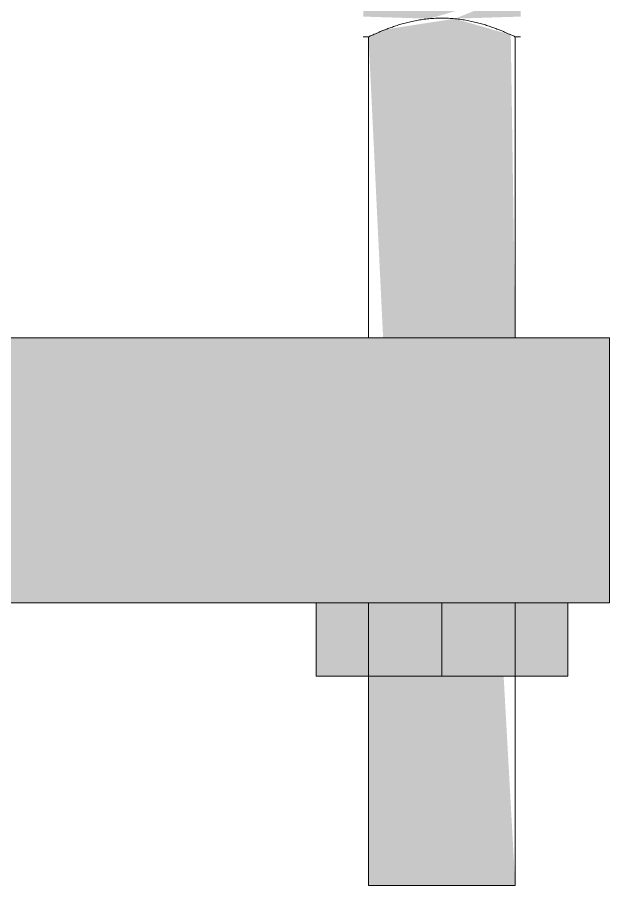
# Model space of a CAD drawing. Header units: inches. Extents: x -55396 to -733, y -290 to 853.
# Drawn here: x -25577.7 to -25574.17, y 279.69 to 284.87 of the extents above; entities that cross this region are included whole.
import ezdxf

# ---------------------------------------------------------------- set-up
doc = ezdxf.new("R2010")
doc.units = ezdxf.units.IN
doc.header["$MEASUREMENT"] = 0
doc.layers.add('Q-SPCQ', color=91, linetype='Continuous', lineweight=9)

# ---------------------------------------------------------------- blocks, each defined once
blk = doc.blocks.new('Basketball_Backstop-Performance_Sports_Systems-3103-Ceiling_Hung - 27_-0_ to 27_-11 7_8_-706978-Section 13')
at = {"layer": 'Q-SPCQ'}
h = blk.add_hatch(color=256, dxfattribs=at)
h.paths.add_polyline_path([(-25575.0968, 284.8589), (-25574.7052, 284.8714), (-25574.7052, 285.0154), (-25575.0607, 284.8733)], flags=0)
h.paths.add_polyline_path([(-25575.2509, 284.8589), (-25574.7052, 285.0154), (-25574.7052, 285.6562), (-25575.6427, 285.6562), (-25575.6427, 284.8714), (-25575.2872, 284.86)], flags=0)
h = blk.add_hatch(color=256, dxfattribs=at)
h.paths.add_polyline_path([(-25575.5965, 279.6875), (-25574.7364, 279.6875), (-25574.8059, 280.9375), (-25575.6114, 280.9375), (-25575.6114, 279.6875)], flags=0)
h.paths.add_polyline_path([(-25575.2226, 282.955), (-25574.7364, 282.955), (-25574.7634, 284.7627), (-25575.0968, 284.8589), (-25575.5085, 284.795), (-25575.6114, 284.75), (-25575.5244, 282.955), (-25575.2509, 282.955)], flags=0)
h = blk.add_hatch(color=256, dxfattribs=at)
h.paths.add_polyline_path([(-25670.1739, 281.375), (-25623.1063, 281.375), (-25623.1063, 282.955), (-25670.1739, 282.955), (-25670.1739, 281.6169)], flags=0)
h.paths.add_polyline_path([(-25577.7575, 281.375), (-25574.1739, 281.375), (-25574.1739, 282.955), (-25621.2313, 282.955), (-25621.2313, 281.375), (-25586.3973, 281.375)], flags=0)
for points in [[(-25575.1739, 280.9375), (-25575.1739, 281.375), (-25575.9239, 281.375), (-25575.9239, 280.9375)], [(-25575.1739, 280.9375), (-25574.4239, 280.9375), (-25574.4239, 281.375), (-25575.1739, 281.375)]]:
    blk.add_hatch(color=256, dxfattribs=at).paths.add_polyline_path(points, flags=0)
for p, q in [((-25575.6427, 284.75), (-25575.6114, 284.75)), ((-25575.6114, 284.75), (-25575.6114, 282.955)), ((-25574.7364, 282.955), (-25574.7364, 284.75)), ((-25574.7364, 284.75), (-25574.7052, 284.75)), ((-25574.1739, 282.955), (-25621.2313, 282.955)), ((-25574.1739, 282.955), (-25574.1739, 281.375)), ((-25574.1739, 281.375), (-25621.2313, 281.375)), ((-25575.9239, 281.375), (-25575.9239, 280.9375)), ((-25575.6114, 281.375), (-25575.6114, 279.6875)), ((-25575.1739, 281.375), (-25575.1739, 280.9375)), ((-25574.7364, 279.6875), (-25574.7364, 281.375)), ((-25574.4239, 281.375), (-25574.4239, 280.9375)), ((-25575.1739, 280.9375), (-25575.9239, 280.9375)), ((-25574.4239, 280.9375), (-25575.1739, 280.9375)), ((-25574.7364, 279.6875), (-25575.6114, 279.6875))]:
    blk.add_line(p, q, dxfattribs=at)
blk.add_open_spline([(-25574.7364, 284.75), (-25574.7364, 284.7505), (-25574.7399, 284.7524), (-25574.7512, 284.7575), (-25574.7629, 284.7624), (-25574.7777, 284.769), (-25574.7953, 284.7771), (-25574.8124, 284.7845), (-25574.8273, 284.7905), (-25574.8392, 284.7949), (-25574.8516, 284.7994), (-25574.869, 284.8058), (-25574.892, 284.8142), (-25574.9169, 284.8224), (-25574.9377, 284.8285), (-25574.9539, 284.8327), (-25574.9705, 284.8367), (-25574.9932, 284.842), (-25575.0226, 284.8483), (-25575.0591, 284.8548), (-25575.0966, 284.8592), (-25575.135, 284.8616), (-25575.1739, 284.8624), (-25575.2127, 284.8616), (-25575.2511, 284.8592), (-25575.2886, 284.8548), (-25575.3252, 284.8483), (-25575.3546, 284.842), (-25575.3773, 284.8367), (-25575.3939, 284.8327), (-25575.4101, 284.8286), (-25575.4309, 284.8225), (-25575.4557, 284.8142), (-25575.4787, 284.8059), (-25575.4961, 284.7995), (-25575.5086, 284.795), (-25575.5204, 284.7906), (-25575.5354, 284.7846), (-25575.5524, 284.7772), (-25575.5701, 284.769), (-25575.5849, 284.7625), (-25575.5966, 284.7575), (-25575.6079, 284.7524), (-25575.6114, 284.7505), (-25575.6114, 284.75)], degree=3, knots=[0, 0, 0, 0, 0.055556, 0.083333, 0.111111, 0.138889, 0.166667, 0.194444, 0.208333, 0.222222, 0.236111, 0.25, 0.277778, 0.305556, 0.319444, 0.333333, 0.347222, 0.361111, 0.388889, 0.416667, 0.444444, 0.472222, 0.5, 0.527778, 0.555556, 0.583333, 0.611111, 0.638889, 0.652778, 0.666667, 0.680556, 0.694444, 0.722222, 0.75, 0.763889, 0.777778, 0.791667, 0.805556, 0.833333, 0.861111, 0.888889, 0.916667, 0.944444, 1, 1, 1, 1], dxfattribs=at)

msp = doc.modelspace()

# ---------------------------------------------------------------- block references
at = {"layer": 'Q-SPCQ'}
msp.add_blockref('Basketball_Backstop-Performance_Sports_Systems-3103-Ceiling_Hung - 27_-0_ to 27_-11 7_8_-706978-Section 13', (0, 0), dxfattribs=at)

doc.saveas('drawing.dxf')
